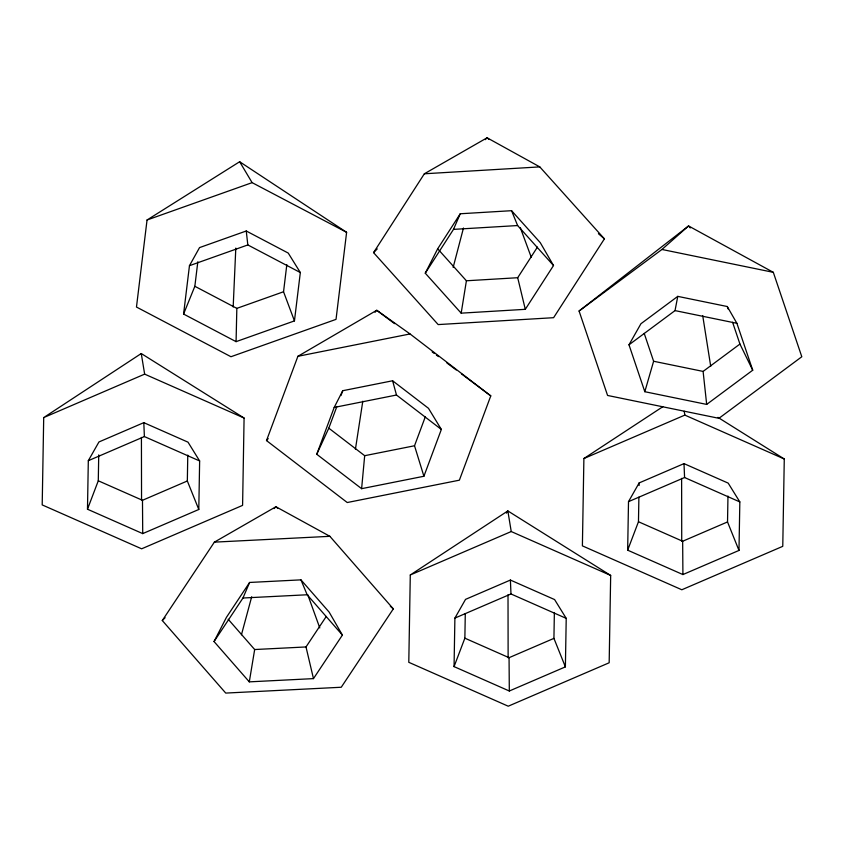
<?xml version="1.0" encoding="UTF-8"?>
<svg xmlns="http://www.w3.org/2000/svg" width="844" height="844" viewBox="0 0 844 844"><rect width="100%" height="100%" fill="white"/><g stroke="black" fill="none" stroke-linecap="round" stroke-linejoin="round"><path stroke-width="1.27" d="M43.709 417.58L42.2 504.912L141.634 548.811L242.587 505.377L244.085 418.033L141.254 353.531L43.709 417.58L144.651 374.135L244.085 418.033M87.481 509.217L88.314 460.697L98.948 441.961L143.807 422.654L188.012 442.172L199.638 460.961L198.794 509.481L142.72 533.608L87.481 509.217L98.284 480.785L98.727 454.905M198.794 509.481L187.336 480.985L187.779 455.106M410.289 574.975L408.791 662.308L508.225 706.206L609.168 662.772L610.676 575.439L507.845 510.926L410.289 574.975L511.232 531.541L610.676 575.439M454.061 666.612L454.895 618.093L465.54 599.367L510.398 580.06L554.592 599.567L566.219 618.357L565.385 666.876L509.312 691.004L454.061 666.612L464.865 638.18L465.287 613.599M565.385 666.876L553.928 638.38L554.371 612.501M662.814 406.724L583.89 458.535L582.392 545.868L681.825 589.766L782.768 546.332L784.276 458.999L717.938 417.379M627.662 550.172L628.506 501.652L639.14 482.926L683.999 463.62L728.193 483.127L739.829 501.916L738.985 550.436L682.912 574.564L627.662 550.172L638.465 521.74L638.897 497.158M639.098 485.511L639.14 482.926M738.985 550.436L727.528 521.94L727.971 496.061M236.077 341.651L183.581 314.052L189.457 265.691L199.543 247.598L246.248 230.992L288.237 253.073L300.327 272.538L294.451 320.899L236.077 341.651L236.837 308.366L194.848 286.285L197.823 261.788M233.176 306.994L235.803 248.104M361.612 488.676L316.753 454.262L334.192 407.441L342.748 390.709L392.597 380.771L428.478 408.306L441.349 429.438L423.91 476.259L361.612 488.676L364.682 455.697L328.801 428.172L336.904 406.418M147.046 219.999L136.475 307.037L230.961 356.727L336.028 319.37L346.61 232.322L239.654 161.732L147.046 219.999L252.113 182.642L346.61 232.322M294.451 320.899L283.542 291.76L286.823 264.689M355.419 449.272L362.793 401.216M461.172 313.156L466.405 280.778L437.677 248.801L460.254 213.764L511.559 210.694L540.276 242.671L553.516 265.522L525.295 309.326L461.172 313.156L425.271 273.182L437.677 248.801M249.297 681.857L214.049 641.545L226.466 617.291L249.613 582.455L300.949 579.86L329.149 612.111L342.4 635.078L313.472 678.618L249.297 681.857L254.666 649.532L228.175 619.243M628.991 344.806L675.031 310.603L677.774 296.371L727.275 306.53L736.896 323.305L752.721 370.21L706.681 404.413L644.816 391.711L628.991 344.806L640.944 323.727L677.774 296.371M453.154 267.4L463.472 228.007M241.447 634.772L251.691 596.75M644.816 391.711L653.615 361.253L644.215 333.412M266.504 440.579L297.9 356.295L376.751 310.286L410.036 333.95L490.775 395.889L459.379 480.183L347.243 502.528L266.504 440.579L268.192 438.574M340.955 395.541L342.748 390.709M423.91 476.259L414.52 445.769L425.323 416.767M183.581 314.052L194.848 286.285M214.049 641.545L242.977 598.006L249.613 582.455M425.271 273.182L453.492 229.378L460.254 213.764M316.753 454.262L328.801 428.172M373.554 252.63L424.353 173.78L487.093 137.794L539.78 166.89L604.409 238.852L553.601 317.692L438.173 324.581L373.554 252.63L377.247 248.896M525.295 309.326L517.699 277.718L537.459 247.06M506.411 513.12L507.845 510.926L511.232 531.541M162.291 620.53L214.365 542.143L275.925 506.748L329.877 536.32L393.325 608.872L341.25 687.248L225.738 693.082L162.291 620.53L165.086 617.724M313.472 678.618L306.003 646.947L326.259 616.468M375.052 312.291L376.751 310.286L394.538 323.642M485.247 139.661L487.093 137.794L489.087 139.503M274.057 508.615L275.925 506.748L277.919 508.489M579.079 311.025L661.949 249.465L688.556 225.949L773.315 272.327L801.8 356.748L718.93 418.318L607.574 395.456L579.079 311.025L688.556 225.949L690.276 227.933M653.615 361.253L703.105 371.413L739.935 344.057L732.581 322.26M88.314 460.697L144.387 436.57L199.638 460.961M98.284 480.785L142.478 500.292L187.336 480.985M583.89 458.535L684.843 415.1L784.276 458.999M628.506 501.652L684.579 477.525L739.829 501.916M454.895 618.093L510.979 593.965L566.219 618.357M638.465 521.74L682.659 541.247L727.528 521.94M464.865 638.18L509.059 657.687L553.928 638.38M189.457 265.691L247.83 244.939L300.327 272.538M236.837 308.366L283.542 291.76M297.9 356.295L410.036 333.95M334.192 407.441L396.49 395.024L441.349 429.438M364.682 455.697L414.52 445.769M424.353 173.78L539.78 166.89M453.492 229.378L517.615 225.548L553.516 265.522M466.405 280.778L517.699 277.718M214.365 542.143L329.877 536.32M242.977 598.006L307.153 594.767L342.4 635.078M254.666 649.532L306.003 646.947M661.949 249.465L773.315 272.327M675.031 310.603L736.896 323.305M432.191 351.916L434.291 353.488M436.38 355.05L438.469 356.622M446.845 362.909L456.256 369.978M461.489 373.903L490.775 395.889M598.438 233.714L604.409 238.852M390.339 606.277L393.325 608.872M239.654 161.732L252.113 182.642M739.935 344.057L752.721 370.21M300.949 579.86L307.153 594.767M511.559 210.694L517.615 225.548M520.347 227.743L531.277 257.315M307.691 594.535L319.781 627.915M727.275 306.53L728.087 308.946M392.597 380.771L396.49 395.024M684.199 411.228L684.843 415.1M141.254 353.531L144.651 374.135M702.714 315.635L710.722 366.328M246.248 230.992L247.83 244.939M703.105 371.413L706.681 404.413M683.999 463.62L684.579 477.525M510.398 580.06L510.979 593.965M143.807 422.654L144.387 436.57M682.659 541.247L682.912 574.564M509.059 657.687L509.312 691.004M142.478 500.292L142.72 533.608M681.614 478.369L681.73 541.278M508.014 594.809L508.13 657.719M141.423 437.403L141.549 500.313"/></g></svg>
